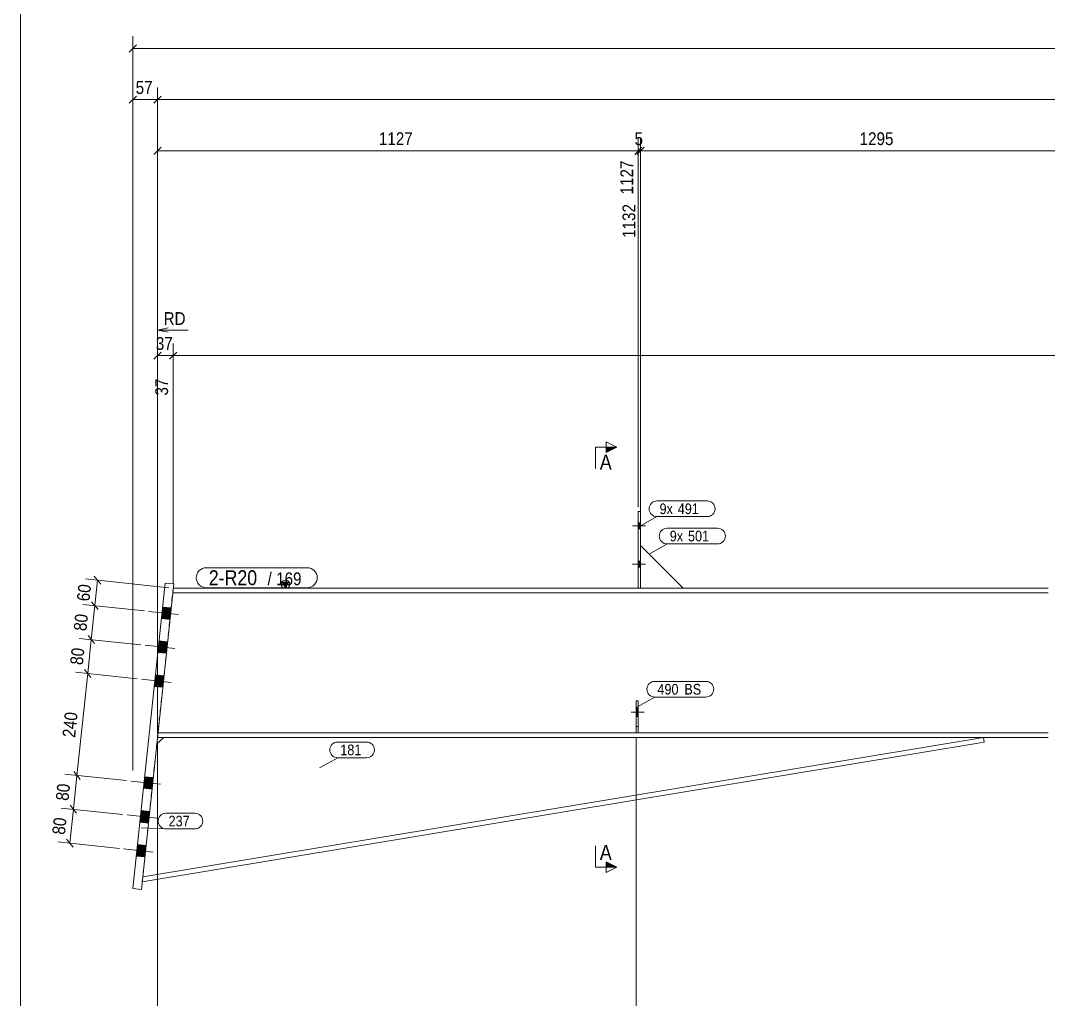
# Model space of a CAD drawing. Header units: millimetres. Extents: x 2 to 825, y 1 to 579.
# Drawn here: x 5 to 245.9, y 209.7 to 439.2 of the extents above; entities that cross this region are included whole.
import ezdxf

# ---------------------------------------------------------------- set-up
doc = ezdxf.new("R2010")
doc.units = ezdxf.units.MM
for name, pattern in [('XKITLINE00', [0]), ('XKITLINE01', [4, 1, -1, 1, -1]), ('XKITLINE02', [4, 2, -2])]:
    doc.linetypes.add(name, pattern=pattern)
for name, color, linetype, lineweight in [('Bolt', 3, 'Continuous', 0), ('Dimensions', 7, 'Continuous', 0), ('DrawingSheet', 5, 'Continuous', 0), ('Part', 2, 'Continuous', 0), ('PartMark', 7, 'Continuous', 0), ('Section', 6, 'Continuous', 0)]:
    doc.layers.add(name, color=color, linetype=linetype, lineweight=lineweight)
doc.styles.add('ARIAL', font='ARIAL.TTF')

# ---------------------------------------------------------------- blocks, each defined once
blk = doc.blocks.new('*A14')
at = {"layer": 'Bolt'}
for points in [[(149.76, 321.44), (150.26, 321.44), (150.26, 320.04), (149.76, 320.04)], [(149.76, 321.44), (150.26, 321.44), (150.26, 320.04), (149.76, 320.04)], [(149.76, 312.44), (150.26, 312.44), (150.26, 311.04), (149.76, 311.04)], [(149.76, 312.44), (150.26, 312.44), (150.26, 311.04), (149.76, 311.04)]]:
    blk.add_hatch(color=3, dxfattribs=at).paths.add_polyline_path(points, flags=17)
at = {"layer": 'Bolt', "color": 3, "linetype": 'XKITLINE00', "lineweight": 0}
for p, q in [((151.42, 320.74), (148.42, 320.74)), ((151.42, 320.74), (148.42, 320.74)), ((150.26, 321.44), (149.76, 321.44)), ((150.26, 321.44), (149.76, 321.44)), ((150.26, 320.04), (149.76, 320.04)), ((150.26, 320.04), (149.76, 320.04)), ((151.42, 311.74), (148.42, 311.74)), ((151.42, 311.74), (148.42, 311.74)), ((150.26, 312.44), (149.76, 312.44)), ((150.26, 312.44), (149.76, 312.44)), ((150.26, 311.04), (149.76, 311.04)), ((150.26, 311.04), (149.76, 311.04))]:
    blk.add_line(p, q, dxfattribs=at)
blk = doc.blocks.new('*A15')
at = {"layer": 'Bolt'}
blk.add_hatch(color=3, dxfattribs=at).paths.add_polyline_path([(149.76, 276.06), (149.26, 276.06), (149.26, 278.02), (149.76, 278.02)], flags=17)
at = {"layer": 'Bolt', "color": 3, "linetype": 'XKITLINE00', "lineweight": 0}
for p, q in [((151.11, 277.04), (148.11, 277.04)), ((149.76, 278.02), (149.26, 278.02)), ((149.76, 276.06), (149.26, 276.06))]:
    blk.add_line(p, q, dxfattribs=at)
blk = doc.blocks.new('*A16')
at = {"layer": 'Bolt', "color": 3, "linetype": 'XKITLINE02', "lineweight": 0}
for p, q in [((151.11, 277.04), (148.11, 277.04)), ((149.76, 278.02), (149.26, 278.02)), ((149.76, 276.06), (149.26, 276.06))]:
    blk.add_line(p, q, dxfattribs=at)
blk = doc.blocks.new('*A17')
at = {"layer": 'Bolt'}
for points in [[(40, 298.83), (38.01, 299.04), (38.29, 301.72), (40.28, 301.51)], [(40, 298.83), (38.01, 299.04), (38.29, 301.72), (40.28, 301.51)], [(39.16, 290.87), (37.17, 291.08), (37.46, 293.77), (39.44, 293.56)], [(39.16, 290.87), (37.17, 291.08), (37.46, 293.77), (39.44, 293.56)], [(38.32, 282.92), (36.33, 283.13), (36.62, 285.81), (38.61, 285.6)], [(38.32, 282.92), (36.33, 283.13), (36.62, 285.81), (38.61, 285.6)], [(35.8, 259.05), (33.82, 259.26), (34.1, 261.94), (36.09, 261.73)], [(35.8, 259.05), (33.82, 259.26), (34.1, 261.94), (36.09, 261.73)], [(34.97, 251.09), (32.98, 251.3), (33.26, 253.99), (35.25, 253.78)], [(34.97, 251.09), (32.98, 251.3), (33.26, 253.99), (35.25, 253.78)], [(34.13, 243.14), (32.14, 243.35), (32.42, 246.03), (34.41, 245.82)], [(34.13, 243.14), (32.14, 243.35), (32.42, 246.03), (34.41, 245.82)]]:
    blk.add_hatch(color=3, dxfattribs=at).paths.add_polyline_path(points, flags=17)
at = {"layer": 'Bolt', "color": 3, "linetype": 'XKITLINE00', "lineweight": 0}
for p, q in [((38.29, 301.72), (40.28, 301.51)), ((38.29, 301.72), (40.28, 301.51)), ((35.02, 300.71), (41.98, 299.98)), ((35.02, 300.71), (41.98, 299.98)), ((38.01, 299.04), (40, 298.83)), ((38.01, 299.04), (40, 298.83)), ((34.18, 292.75), (41.14, 292.02)), ((34.18, 292.75), (41.14, 292.02)), ((37.46, 293.77), (39.44, 293.56)), ((37.46, 293.77), (39.44, 293.56)), ((37.17, 291.08), (39.16, 290.87)), ((37.17, 291.08), (39.16, 290.87)), ((33.34, 284.8), (40.3, 284.06)), ((33.34, 284.8), (40.3, 284.06)), ((36.62, 285.81), (38.61, 285.6)), ((36.62, 285.81), (38.61, 285.6)), ((36.33, 283.13), (38.32, 282.92)), ((36.33, 283.13), (38.32, 282.92)), ((30.82, 260.93), (37.79, 260.2)), ((30.82, 260.93), (37.79, 260.2)), ((34.1, 261.94), (36.09, 261.73)), ((34.1, 261.94), (36.09, 261.73)), ((33.82, 259.26), (35.8, 259.05)), ((33.82, 259.26), (35.8, 259.05)), ((29.99, 252.98), (36.95, 252.24)), ((29.99, 252.98), (36.95, 252.24)), ((33.26, 253.99), (35.25, 253.78)), ((33.26, 253.99), (35.25, 253.78)), ((32.98, 251.3), (34.97, 251.09)), ((32.98, 251.3), (34.97, 251.09)), ((32.42, 246.03), (34.41, 245.82)), ((32.42, 246.03), (34.41, 245.82)), ((29.15, 245.02), (36.11, 244.29)), ((29.15, 245.02), (36.11, 244.29)), ((32.14, 243.35), (34.13, 243.14)), ((32.14, 243.35), (34.13, 243.14))]:
    blk.add_line(p, q, dxfattribs=at)
blk = doc.blocks.new('*A20')
at = {"layer": 'Part'}
blk.add_hatch(color=2, dxfattribs=at).paths.add_polyline_path([(66.28, 307.54), (67.88, 307.54), (67.08, 306.14)], flags=17)
at = {"layer": 'Part', "color": 7, "linetype": 'XKITLINE01', "lineweight": 0}
for p, q in [((40.77, 306.14), (37.08, 271.14)), ((245.82, 306.14), (40.77, 306.14))]:
    blk.add_line(p, q, dxfattribs=at)
at = {"layer": 'Part', "color": 2, "linetype": 'XKITLINE00', "lineweight": 0}
for p, q in [((40.77, 306.14), (245.82, 306.14)), ((67.08, 306.14), (66.28, 307.54)), ((66.28, 307.54), (67.88, 307.54)), ((67.88, 307.54), (67.08, 306.14)), ((245.82, 305.04), (40.66, 305.04)), ((245.82, 272.24), (37.2, 272.24)), ((37.08, 271.14), (245.82, 271.14))]:
    blk.add_line(p, q, dxfattribs=at)
blk.add_circle((67.08, 307.04), 1, dxfattribs=at)
blk = doc.blocks.new('*A45')
at = {"layer": 'Part', "color": 2, "linetype": 'XKITLINE00', "lineweight": 0}
for p, q in [((149.76, 306.14), (149.76, 324.14)), ((149.76, 324.14), (150.26, 324.14)), ((150.26, 324.14), (150.26, 306.14))]:
    blk.add_line(p, q, dxfattribs=at)
at = {"layer": 'Part', "color": 7, "linetype": 'XKITLINE01', "lineweight": 0}
blk.add_line((150.26, 306.14), (149.76, 306.14), dxfattribs=at)
blk = doc.blocks.new('*A46')
at = {"layer": 'Part', "color": 2, "linetype": 'XKITLINE00', "lineweight": 0}
blk.add_line((160.26, 306.14), (150.26, 316.14), dxfattribs=at)
at = {"layer": 'Part', "color": 7, "linetype": 'XKITLINE01', "lineweight": 0}
for p, q in [((150.26, 316.14), (150.26, 306.14)), ((150.26, 306.14), (160.26, 306.14))]:
    blk.add_line(p, q, dxfattribs=at)
blk = doc.blocks.new('*A47')
at = {"layer": 'Part', "color": 2, "linetype": 'XKITLINE00', "lineweight": 0}
for p, q in [((149.26, 272.24), (149.26, 279.74)), ((149.26, 279.74), (149.76, 279.74)), ((149.76, 279.74), (149.76, 272.24))]:
    blk.add_line(p, q, dxfattribs=at)
at = {"layer": 'Part', "color": 7, "linetype": 'XKITLINE01', "lineweight": 0}
for p, q in [((149.26, 273.74), (149.76, 273.74)), ((149.76, 272.24), (149.26, 272.24))]:
    blk.add_line(p, q, dxfattribs=at)
blk = doc.blocks.new('*A48')
at = {"layer": 'Part', "color": 7, "linetype": 'XKITLINE01', "lineweight": 0}
for p, q in [((149.26, 279.74), (149.26, 272.24)), ((149.76, 279.74), (149.26, 279.74)), ((149.76, 272.24), (149.76, 279.74)), ((149.26, 273.74), (149.76, 273.74)), ((149.26, 272.24), (149.76, 272.24))]:
    blk.add_line(p, q, dxfattribs=at)
blk = doc.blocks.new('*A49')
at = {"layer": 'Part', "color": 2, "linetype": 'XKITLINE00', "lineweight": 0}
for p, q in [((31.33, 235.74), (38.89, 307.34)), ((40.88, 307.13), (33.32, 235.53)), ((40.88, 307.13), (38.89, 307.34)), ((33.32, 235.53), (31.33, 235.74))]:
    blk.add_line(p, q, dxfattribs=at)
blk = doc.blocks.new('*A52')
at = {"layer": 'Part', "color": 2, "linetype": 'XKITLINE00', "lineweight": 0}
for p, q in [((230.82, 270.05), (33.51, 237.33)), ((230.64, 271.14), (33.63, 238.46)), ((36.93, 269.69), (38.54, 271.14)), ((230.64, 271.14), (230.82, 270.05))]:
    blk.add_line(p, q, dxfattribs=at)
at = {"layer": 'Part', "color": 7, "linetype": 'XKITLINE01', "lineweight": 0}
for p, q in [((230.64, 271.14), (38.54, 271.14)), ((33.51, 237.33), (36.93, 269.69))]:
    blk.add_line(p, q, dxfattribs=at)
blk = doc.blocks.new('*A169')
at = {"layer": 'DrawingSheet', "color": 5, "linetype": 'XKITLINE00', "lineweight": 0}
blk.add_line((5, 579), (5, 5), dxfattribs=at)
blk = doc.blocks.new('*A177')
at = {"layer": 'Dimensions', "color": 7, "linetype": 'XKITLINE00', "lineweight": 0}
for p, q in [((31.33, 263.43), (31.33, 435.49)), ((32.18, 433.49), (30.49, 431.79)), ((31.33, 432.64), (717.65, 432.64))]:
    blk.add_line(p, q, dxfattribs=at)
at = {"layer": 'Dimensions', "color": 3}
blk.add_point((31.33, 432.64), dxfattribs=at)
blk = doc.blocks.new('*A178')
at = {"layer": 'Dimensions', "color": 7, "linetype": 'XKITLINE00', "lineweight": 0}
for p, q in [((31.33, 263.43), (31.33, 423.49)), ((37.08, 272.14), (37.08, 423.49)), ((32.18, 421.49), (30.49, 419.79)), ((31.33, 420.64), (37.08, 420.64)), ((37.93, 421.49), (36.23, 419.79))]:
    blk.add_line(p, q, dxfattribs=at)
at = {"layer": 'Dimensions', "color": 3}
for p in [(31.33, 420.64), (37.08, 420.64)]:
    blk.add_point(p, dxfattribs=at)
at = {"layer": 'Dimensions', "color": 3, "style": 'ARIAL', "width": 0.85}
blk.add_text('57', height=3, dxfattribs=at).set_placement((31.98, 421.99))
blk = doc.blocks.new('*A179')
at = {"layer": 'Dimensions', "color": 7, "linetype": 'XKITLINE00', "lineweight": 0}
for p, q in [((22.28, 308.94), (23.79, 307.08)), ((39.78, 306.24), (20.2, 308.31)), ((22.4, 302.04), (23.03, 308.01)), ((34.03, 300.82), (19.57, 302.34)), ((21.65, 302.97), (23.16, 301.11))]:
    blk.add_line(p, q, dxfattribs=at)
at = {"layer": 'Dimensions', "color": 3}
for p in [(23.03, 308.01), (22.4, 302.04)]:
    blk.add_point(p, dxfattribs=at)
at = {"layer": 'Dimensions', "color": 3, "style": 'ARIAL', "width": 0.85}
blk.add_text('60', height=3, rotation=83.9784, dxfattribs=at).set_placement((21.14, 302.95))
blk = doc.blocks.new('*A180')
at = {"layer": 'PartMark', "color": 7, "linetype": 'XKITLINE00', "lineweight": 0}
for p, q in [((39.08, 253.4), (45.84, 253.4)), ((33.28, 250), (39.08, 249.7)), ((39.08, 249.7), (45.84, 249.7))]:
    blk.add_line(p, q, dxfattribs=at)
for centre, start, end in [((39.08, 251.55), 90, 270), ((45.84, 251.55), 270, 90)]:
    blk.add_arc(centre, 1.85, start, end, dxfattribs=at)
at = {"layer": 'PartMark', "color": 3, "style": 'ARIAL', "width": 0.85}
blk.add_text('237', height=2.5, dxfattribs=at).set_placement((39.68, 250.3))
blk = doc.blocks.new('*A182')
at = {"layer": 'Dimensions', "color": 7, "linetype": 'XKITLINE00', "lineweight": 0}
for p, q in [((28.99, 253.08), (14.54, 254.61)), ((16.53, 246.35), (17.37, 254.31)), ((16.61, 255.24), (18.12, 253.37)), ((28.15, 245.12), (13.7, 246.65)), ((15.78, 247.28), (17.29, 245.42))]:
    blk.add_line(p, q, dxfattribs=at)
at = {"layer": 'Dimensions', "color": 3}
for p in [(17.37, 254.31), (16.53, 246.35)]:
    blk.add_point(p, dxfattribs=at)
at = {"layer": 'Dimensions', "color": 3, "style": 'ARIAL', "width": 0.85}
blk.add_text('80', height=3, rotation=83.9784, dxfattribs=at).set_placement((15.37, 248.26))
blk = doc.blocks.new('*A183')
at = {"layer": 'Dimensions', "color": 7, "linetype": 'XKITLINE00', "lineweight": 0}
for p, q in [((29.83, 261.04), (15.37, 262.56)), ((17.45, 263.2), (18.96, 261.33)), ((17.37, 254.31), (18.21, 262.26)), ((28.99, 253.08), (14.54, 254.61)), ((16.61, 255.24), (18.12, 253.37))]:
    blk.add_line(p, q, dxfattribs=at)
at = {"layer": 'Dimensions', "color": 3}
for p in [(18.21, 262.26), (17.37, 254.31)]:
    blk.add_point(p, dxfattribs=at)
at = {"layer": 'Dimensions', "color": 3, "style": 'ARIAL', "width": 0.85}
blk.add_text('80', height=3, rotation=83.9784, dxfattribs=at).set_placement((16.21, 256.21))
blk = doc.blocks.new('*A184')
at = {"layer": 'Dimensions', "color": 7, "linetype": 'XKITLINE00', "lineweight": 0}
for p, q in [((19.97, 287.06), (21.48, 285.2)), ((32.35, 284.9), (17.89, 286.43)), ((18.21, 262.26), (20.73, 286.13)), ((29.83, 261.04), (15.37, 262.56)), ((17.45, 263.2), (18.96, 261.33))]:
    blk.add_line(p, q, dxfattribs=at)
at = {"layer": 'Dimensions', "color": 3}
for p in [(20.73, 286.13), (18.21, 262.26)]:
    blk.add_point(p, dxfattribs=at)
at = {"layer": 'Dimensions', "color": 3, "style": 'ARIAL', "width": 0.85}
blk.add_text('240', height=3, rotation=83.9784, dxfattribs=at).set_placement((17.77, 271.02))
blk = doc.blocks.new('*A185')
at = {"layer": 'Dimensions', "color": 7, "linetype": 'XKITLINE00', "lineweight": 0}
for p, q in [((33.19, 292.86), (18.73, 294.38)), ((20.73, 286.13), (21.57, 294.09)), ((20.81, 295.02), (22.32, 293.15)), ((19.97, 287.06), (21.48, 285.2)), ((32.35, 284.9), (17.89, 286.43))]:
    blk.add_line(p, q, dxfattribs=at)
at = {"layer": 'Dimensions', "color": 3}
for p in [(21.57, 294.09), (20.73, 286.13)]:
    blk.add_point(p, dxfattribs=at)
at = {"layer": 'Dimensions', "color": 3, "style": 'ARIAL', "width": 0.85}
blk.add_text('80', height=3, rotation=83.9784, dxfattribs=at).set_placement((19.57, 288.04))
blk = doc.blocks.new('*A186')
at = {"layer": 'Dimensions', "color": 7, "linetype": 'XKITLINE00', "lineweight": 0}
for p, q in [((34.03, 300.82), (19.57, 302.34)), ((21.57, 294.09), (22.4, 302.04)), ((21.65, 302.97), (23.16, 301.11)), ((33.19, 292.86), (18.73, 294.38)), ((20.81, 295.02), (22.32, 293.15))]:
    blk.add_line(p, q, dxfattribs=at)
at = {"layer": 'Dimensions', "color": 3}
for p in [(22.4, 302.04), (21.57, 294.09)]:
    blk.add_point(p, dxfattribs=at)
at = {"layer": 'Dimensions', "color": 3, "style": 'ARIAL', "width": 0.85}
blk.add_text('80', height=3, rotation=83.9784, dxfattribs=at).set_placement((20.41, 295.99))
blk = doc.blocks.new('*A187')
at = {"layer": 'Dimensions', "color": 7, "linetype": 'XKITLINE00', "lineweight": 0}
for p, q in [((37.08, 272.14), (37.08, 423.49)), ((37.93, 421.49), (36.23, 419.79)), ((37.08, 420.64), (715.66, 420.64))]:
    blk.add_line(p, q, dxfattribs=at)
at = {"layer": 'Dimensions', "color": 3}
blk.add_point((37.08, 420.64), dxfattribs=at)
blk = doc.blocks.new('*A189')
at = {"layer": 'Dimensions', "color": 7, "linetype": 'XKITLINE00', "lineweight": 0}
for p, q in [((37.08, 270.14), (37.08, 182.24)), ((149.26, 271.24), (149.26, 182.24)), ((37.93, 185.49), (36.23, 183.79)), ((150.11, 185.49), (148.41, 183.79)), ((37.08, 184.64), (149.26, 184.64))]:
    blk.add_line(p, q, dxfattribs=at)
at = {"layer": 'Dimensions', "color": 3}
for p in [(37.08, 184.64), (149.26, 184.64)]:
    blk.add_point(p, dxfattribs=at)
at = {"layer": 'Dimensions', "color": 3, "style": 'ARIAL', "width": 0.85}
blk.add_text('1122', height=3, rotation=90.0002, dxfattribs=at).set_placement((148.06, 185.94))
blk.add_text('1122', height=3, dxfattribs=at).set_placement((88.72, 185.99))
blk = doc.blocks.new('*A190')
at = {"layer": 'Dimensions', "color": 7, "linetype": 'XKITLINE00', "lineweight": 0}
for p, q in [((149.26, 271.24), (149.26, 182.24)), ((303.3, 271.24), (303.3, 182.24)), ((150.11, 185.49), (148.41, 183.79)), ((304.15, 185.49), (302.45, 183.79)), ((149.26, 184.64), (303.3, 184.64))]:
    blk.add_line(p, q, dxfattribs=at)
at = {"layer": 'Dimensions', "color": 3}
for p in [(149.26, 184.64), (303.3, 184.64)]:
    blk.add_point(p, dxfattribs=at)
at = {"layer": 'Dimensions', "color": 3, "style": 'ARIAL', "width": 0.85}
blk.add_text('3722', height=3, rotation=90.0002, dxfattribs=at).set_placement((302.1, 185.94))
blk.add_text('2600', height=3, dxfattribs=at).set_placement((221.83, 185.99))
blk = doc.blocks.new('*A203')
at = {"layer": 'Dimensions', "color": 7, "linetype": 'XKITLINE00', "lineweight": 0}
for p, q in [((37.08, 272.14), (37.08, 371.14)), ((39.58, 367.14), (37.08, 366.64)), ((39.58, 366.14), (37.08, 366.64)), ((44.3, 366.64), (37.08, 366.64)), ((37.93, 361.49), (36.23, 359.79)), ((37.08, 272.14), (37.08, 363.49)), ((41.62, 361.49), (39.92, 359.79)), ((40.77, 307.14), (40.77, 363.49)), ((37.08, 360.64), (40.77, 360.64))]:
    blk.add_line(p, q, dxfattribs=at)
at = {"layer": 'Dimensions', "color": 7}
blk.add_point((37.08, 366.64), dxfattribs=at)
at = {"layer": 'Dimensions', "color": 3}
for p in [(37.08, 360.64), (40.77, 360.64)]:
    blk.add_point(p, dxfattribs=at)
at = {"layer": 'Dimensions', "color": 3, "style": 'ARIAL', "width": 0.85}
for s, p in [('RD', (38.52, 367.84)), ('37', (36.7, 361.99))]:
    blk.add_text(s, height=3, dxfattribs=at).set_placement(p)
blk.add_text('37', height=3, rotation=90.0002, dxfattribs=at).set_placement((39.57, 351.29))
blk = doc.blocks.new('*A204')
at = {"layer": 'Dimensions', "color": 7, "linetype": 'XKITLINE00', "lineweight": 0}
for p, q in [((41.62, 361.49), (39.92, 359.79)), ((40.77, 307.14), (40.77, 363.49)), ((40.77, 360.64), (703.03, 360.64))]:
    blk.add_line(p, q, dxfattribs=at)
at = {"layer": 'Dimensions', "color": 3}
blk.add_point((40.77, 360.64), dxfattribs=at)
blk = doc.blocks.new('*A211')
at = {"layer": 'PartMark', "color": 7, "linetype": 'XKITLINE00', "lineweight": 0}
for p, q in [((79.32, 270.08), (86.08, 270.08)), ((75.07, 263.99), (79.32, 266.38)), ((79.32, 266.38), (86.08, 266.38))]:
    blk.add_line(p, q, dxfattribs=at)
for centre, start, end in [((79.32, 268.23), 90, 270), ((86.08, 268.23), 270, 90)]:
    blk.add_arc(centre, 1.85, start, end, dxfattribs=at)
at = {"layer": 'PartMark', "color": 3, "style": 'ARIAL', "width": 0.85}
blk.add_text('181', height=2.5, dxfattribs=at).set_placement((79.92, 266.98))
blk = doc.blocks.new('*A215')
at = {"layer": 'PartMark', "color": 7, "linetype": 'XKITLINE00', "lineweight": 0}
for p, q in [((48.52, 310.94), (72.17, 310.94)), ((48.52, 306.24), (72.17, 306.24))]:
    blk.add_line(p, q, dxfattribs=at)
for centre, start, end in [((48.52, 308.59), 90, 270), ((72.17, 308.59), 270, 90)]:
    blk.add_arc(centre, 2.35, start, end, dxfattribs=at)
at = {"layer": 'PartMark', "color": 1, "style": 'ARIAL', "width": 0.85}
blk.add_text('2-R20', height=3.5, dxfattribs=at).set_placement((49.12, 306.84))
at = {"layer": 'PartMark', "color": 3, "style": 'ARIAL', "width": 0.85}
for s, p in [('/', (62.88, 306.84)), ('169', (64.89, 306.84))]:
    blk.add_text(s, height=3, dxfattribs=at).set_placement(p)
blk = doc.blocks.new('*A216')
at = {"layer": 'PartMark', "color": 7, "linetype": 'XKITLINE00', "lineweight": 0}
for p, q in [((156.53, 320.2), (168.31, 320.2)), ((152.29, 314.11), (156.53, 316.5)), ((156.53, 316.5), (168.31, 316.5))]:
    blk.add_line(p, q, dxfattribs=at)
for centre, start, end in [((156.53, 318.35), 90, 270), ((168.31, 318.35), 270, 90)]:
    blk.add_arc(centre, 1.85, start, end, dxfattribs=at)
at = {"layer": 'PartMark', "color": 3, "style": 'ARIAL', "width": 0.85}
for s, p in [('9x', (157.13, 317.1)), ('501', (161.4, 317.1))]:
    blk.add_text(s, height=2.5, dxfattribs=at).set_placement(p)
blk = doc.blocks.new('*A217')
at = {"layer": 'PartMark', "color": 7, "linetype": 'XKITLINE00', "lineweight": 0}
for p, q in [((154.13, 326.6), (165.91, 326.6)), ((149.89, 320.51), (154.13, 322.9)), ((154.13, 322.9), (165.91, 322.9))]:
    blk.add_line(p, q, dxfattribs=at)
for centre, start, end in [((154.13, 324.75), 90, 270), ((165.91, 324.75), 270, 90)]:
    blk.add_arc(centre, 1.85, start, end, dxfattribs=at)
at = {"layer": 'PartMark', "color": 3, "style": 'ARIAL', "width": 0.85}
for s, p in [('9x', (154.73, 323.5)), ('491', (159, 323.5))]:
    blk.add_text(s, height=2.5, dxfattribs=at).set_placement(p)
blk = doc.blocks.new('*A222')
at = {"layer": 'PartMark', "color": 7, "linetype": 'XKITLINE00', "lineweight": 0}
for p, q in [((153.63, 284.3), (165.59, 284.3)), ((149.39, 278.21), (153.63, 280.6)), ((153.63, 280.6), (165.59, 280.6))]:
    blk.add_line(p, q, dxfattribs=at)
for centre, start, end in [((153.63, 282.45), 90, 270), ((165.59, 282.45), 270, 90)]:
    blk.add_arc(centre, 1.85, start, end, dxfattribs=at)
at = {"layer": 'PartMark', "color": 3, "style": 'ARIAL', "width": 0.85}
for s, p in [('490', (154.23, 281.2)), ('BS', (160.54, 281.2))]:
    blk.add_text(s, height=2.5, dxfattribs=at).set_placement(p)
blk = doc.blocks.new('*A225')
at = {"layer": 'Section'}
for points in [[(142.26, 339.2), (144.76, 339.2), (142.26, 337.95)], [(142.26, 241.96), (144.76, 240.71), (142.26, 240.71)]]:
    blk.add_hatch(color=3, dxfattribs=at).paths.add_polyline_path(points, flags=17)
at = {"layer": 'Section', "color": 3, "linetype": 'XKITLINE00', "lineweight": 0}
for p, q in [((142.26, 337.95), (142.26, 340.45)), ((142.26, 340.45), (144.76, 339.2)), ((144.76, 339.2), (142.26, 337.95)), ((144.76, 240.71), (142.26, 241.96)), ((142.26, 241.96), (142.26, 239.46)), ((144.76, 240.71), (142.26, 239.46))]:
    blk.add_line(p, q, dxfattribs=at)
at = {"layer": 'Section', "color": 1, "linetype": 'XKITLINE00', "lineweight": 0}
for p, q in [((139.76, 339.2), (139.76, 334.2)), ((139.76, 339.2), (144.76, 339.2)), ((139.76, 240.71), (139.76, 245.71)), ((139.76, 240.71), (144.76, 240.71))]:
    blk.add_line(p, q, dxfattribs=at)
at = {"layer": 'Section', "color": 7, "style": 'ARIAL', "width": 0.85}
for p in [(140.76, 333.95), (140.76, 242.46)]:
    blk.add_text('A', height=3.5, dxfattribs=at).set_placement(p)
blk = doc.blocks.new('*A229')
at = {"layer": 'Dimensions', "color": 7, "linetype": 'XKITLINE00', "lineweight": 0}
for p, q in [((37.93, 409.49), (36.23, 407.79)), ((37.08, 272.14), (37.08, 411.49)), ((150.61, 409.49), (148.91, 407.79)), ((149.76, 325.14), (149.76, 411.49)), ((37.08, 408.64), (149.76, 408.64))]:
    blk.add_line(p, q, dxfattribs=at)
at = {"layer": 'Dimensions', "color": 3}
for p in [(37.08, 408.64), (149.76, 408.64)]:
    blk.add_point(p, dxfattribs=at)
at = {"layer": 'Dimensions', "color": 3, "style": 'ARIAL', "width": 0.85}
blk.add_text('1127', height=3, dxfattribs=at).set_placement((88.97, 409.99))
blk.add_text('1127', height=3, rotation=90.0002, dxfattribs=at).set_placement((148.56, 398.44))
blk = doc.blocks.new('*A230')
at = {"layer": 'Dimensions', "color": 7, "linetype": 'XKITLINE00', "lineweight": 0}
for p, q in [((150.61, 409.49), (148.91, 407.79)), ((151.11, 409.49), (149.41, 407.79)), ((149.76, 325.14), (149.76, 411.49)), ((150.26, 317.14), (150.26, 411.49)), ((149.76, 408.64), (150.26, 408.64))]:
    blk.add_line(p, q, dxfattribs=at)
at = {"layer": 'Dimensions', "color": 3}
for p in [(149.76, 408.64), (150.26, 408.64)]:
    blk.add_point(p, dxfattribs=at)
at = {"layer": 'Dimensions', "color": 3, "style": 'ARIAL', "width": 0.85}
blk.add_text('5', height=3, dxfattribs=at).set_placement((148.89, 409.99))
blk.add_text('1132', height=3, rotation=90.0002, dxfattribs=at).set_placement((149.06, 388.24))
blk = doc.blocks.new('*A231')
at = {"layer": 'Dimensions', "color": 7, "linetype": 'XKITLINE00', "lineweight": 0}
for p, q in [((151.11, 409.49), (149.41, 407.79)), ((150.26, 317.14), (150.26, 411.49)), ((262.75, 409.49), (261.05, 407.79)), ((261.9, 325.14), (261.9, 411.49)), ((150.26, 408.64), (261.9, 408.64))]:
    blk.add_line(p, q, dxfattribs=at)
at = {"layer": 'Dimensions', "color": 3}
for p in [(150.26, 408.64), (261.9, 408.64)]:
    blk.add_point(p, dxfattribs=at)
at = {"layer": 'Dimensions', "color": 3, "style": 'ARIAL', "width": 0.85}
blk.add_text('1295', height=3, dxfattribs=at).set_placement((201.63, 409.99))
blk.add_text('2427', height=3, rotation=90.0002, dxfattribs=at).set_placement((260.7, 398.44))

msp = doc.modelspace()

# ---------------------------------------------------------------- block references
at = {"lineweight": 0}
for name in ['*A169', '*A177', '*A178', '*A187', '*A229', '*A230', '*A231', '*A203', '*A204', '*A225', '*A217', '*A45', '*A14', '*A216', '*A46', '*A215', '*A179', '*A49', '*A186', '*A17', '*A185', '*A184', '*A222', '*A47', '*A48', '*A15', '*A16', '*A52', '*A189', '*A211', '*A190', '*A183', '*A182', '*A180']:
    msp.add_blockref(name, (0, 0), dxfattribs=at)
at = {"layer": 'Part', "lineweight": 0}
msp.add_blockref('*A20', (0, 0), dxfattribs=at)

doc.saveas('drawing.dxf')
